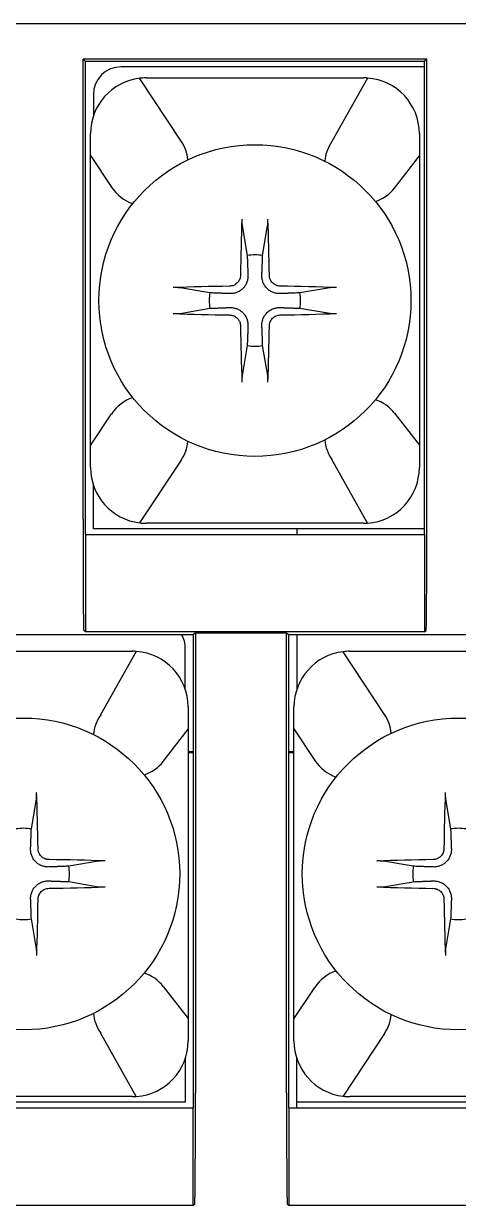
# Model space of a CAD drawing. Header units: millimetres. Extents: x 1618 to 2314, y 422 to 652.
# Drawn here: x 2048.88 to 2056.68, y 549.38 to 570.61 of the extents above; entities that cross this region are included whole.
import ezdxf

# ---------------------------------------------------------------- set-up
doc = ezdxf.new("R2010")
doc.units = ezdxf.units.MM

msp = doc.modelspace()

# ---------------------------------------------------------------- linework, layer by layer
for p, q in [((2013.652, 570.611), (2088.252, 570.611)), ((2056.111, 569.97), (2049.942, 569.97)), ((2049.942, 569.97), (2049.981, 569.936)), ((2049.942, 561.709), (2049.942, 569.97)), ((2049.981, 569.936), (2056.072, 569.936)), ((2049.981, 569.936), (2049.981, 561.436)), ((2056.072, 569.836), (2050.627, 569.836)), ((2056.111, 569.97), (2056.072, 569.936)), ((2056.072, 561.436), (2056.072, 569.936)), ((2056.111, 561.709), (2056.111, 569.97)), ((2051.703, 568.5), (2050.958, 569.629)), ((2051.077, 569.636), (2054.977, 569.636)), ((2055.047, 569.634), (2054.408, 568.492)), ((2050.127, 569.336), (2050.127, 568.948)), ((2050.077, 568.242), (2050.077, 568.636)), ((2055.977, 568.636), (2055.977, 568.234)), ((2050.077, 563.031), (2050.077, 568.242)), ((2050.077, 568.242), (2050.452, 567.673)), ((2055.532, 567.658), (2055.977, 568.234)), ((2055.977, 568.234), (2055.977, 563.038)), ((2052.797, 566.979), (2052.888, 566.444)), ((2053.165, 566.444), (2053.255, 566.979)), ((2052.218, 565.774), (2051.684, 565.865)), ((2054.369, 565.866), (2053.835, 565.775)), ((2051.684, 565.406), (2052.218, 565.497)), ((2053.835, 565.498), (2054.369, 565.407)), ((2052.888, 564.828), (2052.798, 564.293)), ((2053.256, 564.293), (2053.165, 564.828)), ((2055.532, 563.614), (2055.977, 563.038)), ((2050.077, 563.031), (2050.452, 563.599)), ((2050.077, 562.636), (2050.077, 563.031)), ((2055.977, 563.038), (2055.977, 562.636)), ((2051.703, 562.772), (2050.958, 561.643)), ((2055.047, 561.638), (2054.408, 562.78)), ((2050.127, 561.536), (2050.127, 562.324)), ((2056.072, 561.536), (2050.127, 561.536)), ((2054.977, 561.636), (2051.077, 561.636)), ((2053.777, 561.536), (2053.777, 561.433)), ((2049.984, 561.433), (2049.981, 561.436)), ((2049.984, 561.433), (2056.069, 561.433)), ((2049.984, 561.433), (2049.984, 559.683)), ((2056.069, 561.433), (2056.072, 561.436)), ((2056.069, 561.433), (2056.069, 559.683)), ((2045.831, 559.636), (2051.922, 559.636)), ((2049.984, 559.683), (2049.954, 559.709)), ((2056.069, 559.683), (2049.984, 559.683)), ((2051.959, 559.668), (2051.922, 559.636)), ((2051.922, 551.136), (2051.922, 559.636)), ((2051.959, 559.668), (2051.959, 551.407)), ((2051.959, 559.668), (2053.594, 559.668)), ((2053.594, 551.407), (2053.594, 559.668)), ((2053.594, 559.668), (2053.631, 559.636)), ((2053.631, 559.636), (2053.631, 551.136)), ((2053.631, 559.636), (2059.722, 559.636)), ((2053.777, 559.636), (2053.777, 558.648)), ((2056.069, 559.683), (2056.099, 559.709)), ((2051.777, 558.648), (2051.777, 559.386)), ((2046.927, 559.336), (2050.827, 559.336)), ((2050.897, 559.334), (2050.258, 558.192)), ((2055.353, 558.2), (2054.608, 559.329)), ((2054.727, 559.336), (2058.627, 559.336)), ((2051.827, 558.336), (2051.827, 557.934)), ((2053.727, 557.942), (2053.727, 558.336)), ((2051.382, 557.358), (2051.827, 557.934)), ((2051.827, 557.934), (2051.827, 552.738)), ((2053.727, 557.942), (2054.102, 557.373)), ((2053.727, 552.731), (2053.727, 557.942)), ((2051.921, 557.513), (2051.826, 557.513)), ((2051.827, 557.536), (2051.922, 557.536)), ((2053.631, 557.536), (2053.727, 557.536)), ((2053.726, 557.513), (2053.631, 557.513)), ((2049.015, 556.144), (2049.105, 556.679)), ((2056.447, 556.679), (2056.538, 556.144)), ((2050.219, 555.566), (2049.685, 555.475)), ((2055.868, 555.474), (2055.334, 555.565)), ((2049.685, 555.198), (2050.219, 555.107)), ((2055.334, 555.106), (2055.868, 555.197)), ((2049.106, 553.993), (2049.015, 554.528)), ((2056.538, 554.528), (2056.448, 553.993)), ((2051.382, 553.314), (2051.827, 552.738)), ((2053.727, 552.731), (2054.102, 553.299)), ((2051.827, 552.738), (2051.827, 552.336)), ((2053.727, 552.336), (2053.727, 552.731)), ((2050.897, 551.338), (2050.258, 552.48)), ((2055.353, 552.472), (2054.608, 551.343)), ((2051.777, 552.024), (2051.777, 551.236)), ((2053.777, 551.236), (2053.777, 552.024)), ((2050.827, 551.336), (2046.927, 551.336)), ((2058.627, 551.336), (2054.727, 551.336)), ((2051.777, 551.236), (2045.831, 551.236)), ((2045.834, 551.133), (2051.919, 551.133)), ((2051.922, 551.136), (2051.919, 551.133)), ((2051.919, 549.383), (2051.919, 551.133)), ((2053.634, 551.133), (2053.631, 551.136)), ((2053.634, 551.133), (2059.719, 551.133)), ((2053.634, 551.133), (2053.634, 549.383)), ((2053.777, 551.133), (2053.777, 551.236)), ((2059.722, 551.236), (2053.777, 551.236)), ((2051.947, 549.407), (2051.919, 549.383)), ((2053.634, 549.383), (2053.606, 549.407)), ((2051.919, 549.383), (2045.834, 549.383)), ((2059.719, 549.383), (2053.634, 549.383))]:
    msp.add_line(p, q)
for centre in [(2053.027, 565.636), (2048.877, 555.336), (2056.677, 555.336)]:
    msp.add_circle(centre, 2.8)
for centre, radius, start, end in [((2050.627, 569.336), 0.5, 90, 180), ((2051.077, 568.636), 1, 96.8173, 180), ((2051.077, 568.636), 1, 90, 96.8173), ((2054.977, 568.636), 1, 85.9679, 90), ((2054.977, 568.636), 1, 0, 85.9679), ((2051.078, 568.087), 0.75, 5.9361, 33.4424), ((2054.978, 568.085), 0.7, 144.4374, 175.5132), ((2051.078, 568.087), 0.75, 213.4424, 251.0511), ((2054.978, 568.085), 0.7, 287.409, 322.3631), ((2053.027, 565.636), 0.82, 80.3013, 99.7447), ((2053.027, 565.636), 0.82, 170.3013, 189.7447), ((2053.027, 565.636), 0.82, 350.3013, 9.7447), ((2053.027, 565.636), 0.82, 260.3013, 279.7447), ((2051.078, 563.185), 0.75, 108.9489, 146.5576), ((2054.978, 563.187), 0.7, 37.6369, 72.591), ((2051.078, 563.185), 0.75, 326.5576, 354.0639), ((2054.978, 563.187), 0.7, 184.4868, 215.5626), ((2051.077, 562.636), 1, 180, 263.1827), ((2054.977, 562.636), 1, 274.0321, 0), ((2051.077, 562.636), 1, 263.1827, 270), ((2054.977, 562.636), 1, 270, 274.0321), ((2051.277, 559.386), 0.5, 0, 30.001), ((2050.827, 558.336), 1, 85.9679, 90), ((2050.827, 558.336), 1, 0, 85.9679), ((2054.727, 558.336), 1, 96.8173, 180), ((2054.727, 558.336), 1, 90, 96.8173), ((2050.828, 557.785), 0.7, 144.4374, 175.5132), ((2054.728, 557.787), 0.75, 5.9361, 33.4424), ((2050.828, 557.785), 0.7, 287.409, 322.3631), ((2054.728, 557.787), 0.75, 213.4424, 251.0511), ((2048.877, 555.336), 0.82, 80.3013, 99.7447), ((2056.677, 555.336), 0.82, 80.3013, 99.7447), ((2048.877, 555.336), 0.82, 350.3013, 9.7447), ((2056.677, 555.336), 0.82, 170.3013, 189.7447), ((2048.877, 555.336), 0.82, 260.3013, 279.7447), ((2056.677, 555.336), 0.82, 260.3013, 279.7447), ((2050.828, 552.887), 0.7, 37.6369, 72.591), ((2054.728, 552.885), 0.75, 108.9489, 146.5576), ((2050.828, 552.887), 0.7, 184.4868, 215.5626), ((2054.728, 552.885), 0.75, 326.5576, 354.0639), ((2050.827, 552.336), 1, 274.0321, 0), ((2054.727, 552.336), 1, 180, 263.1827), ((2050.827, 552.336), 1, 270, 274.0321), ((2054.727, 552.336), 1, 263.1827, 270)]:
    msp.add_arc(centre, radius, start, end)
for centre, major_axis, ratio, start_param, end_param in [((2053.198, 565.635), (0.037, 4.997), 0.087156, 1.273815, 1.479878), ((2052.855, 565.635), (0.041, -4.997), 0.087156, 1.661715, 1.867777), ((2053.028, 565.464), (4.997, 0.041), 0.087156, 1.661715, 1.867777), ((2053.025, 565.464), (4.997, -0.037), 0.087156, 1.273815, 1.479878), ((2053.028, 565.808), (-4.997, 0.037), 0.087156, 1.273815, 1.479878), ((2053.025, 565.808), (-4.997, -0.041), 0.087156, 1.661715, 1.867777), ((2053.198, 565.637), (-0.041, 4.997), 0.087156, 1.661715, 1.867777), ((2052.855, 565.637), (-0.037, -4.997), 0.087156, 1.273815, 1.479878), ((2049.954, 561.709), (0, 2), 0.006109, 1.570796, 3.136358), ((2056.099, 561.709), (0, 2), 0.006109, 3.146827, 4.712389), ((2048.705, 555.335), (0.041, -4.997), 0.087156, 1.661715, 1.867777), ((2056.848, 555.335), (0.037, 4.997), 0.087156, 1.273815, 1.479878), ((2048.875, 555.164), (4.997, -0.037), 0.087156, 1.273815, 1.479878), ((2056.678, 555.164), (4.997, 0.041), 0.087156, 1.661715, 1.867777), ((2048.875, 555.508), (-4.997, -0.041), 0.087156, 1.661715, 1.867777), ((2056.678, 555.508), (-4.997, 0.037), 0.087156, 1.273815, 1.479878), ((2048.705, 555.337), (-0.037, -4.997), 0.087156, 1.273815, 1.479878), ((2056.848, 555.337), (-0.041, 4.997), 0.087156, 1.661715, 1.867777), ((2051.947, 551.407), (0, 2), 0.006109, 3.146827, 4.712389), ((2053.606, 551.407), (0, 2), 0.006109, 1.570796, 3.136358)]:
    msp.add_ellipse(centre, major_axis=major_axis, ratio=ratio, start_param=start_param, end_param=end_param)
for points, knots in [([(2052.793, 567.1), (2052.793, 567.089), (2052.792, 567.077), (2052.792, 567.059), (2052.792, 567.053), (2052.792, 567.041), (2052.793, 567.035), (2052.793, 567.024), (2052.793, 567.019), (2052.794, 567.009), (2052.794, 567.004), (2052.795, 566.996), (2052.795, 566.992), (2052.796, 566.985), (2052.796, 566.981), (2052.797, 566.979)], [0, 0, 0, 0, 0.25, 0.25, 0.375, 0.375, 0.5, 0.5, 0.625, 0.625, 0.75, 0.75, 0.875, 0.875, 1, 1, 1, 1]), ([(2053.255, 566.979), (2053.256, 566.982), (2053.256, 566.985), (2053.257, 566.992), (2053.257, 566.996), (2053.258, 567.004), (2053.258, 567.009), (2053.259, 567.019), (2053.259, 567.025), (2053.259, 567.036), (2053.259, 567.041), (2053.26, 567.053), (2053.26, 567.059), (2053.26, 567.071), (2053.259, 567.077), (2053.259, 567.089), (2053.259, 567.095), (2053.259, 567.1)], [0, 0, 0, 0, 0.125, 0.125, 0.25, 0.25, 0.375, 0.375, 0.5, 0.5, 0.625, 0.625, 0.75, 0.75, 0.875, 0.875, 1, 1, 1, 1]), ([(2052.768, 566.092), (2052.768, 566.079), (2052.767, 566.066), (2052.763, 566.047), (2052.761, 566.041), (2052.757, 566.029), (2052.755, 566.023), (2052.747, 566.005), (2052.741, 565.993), (2052.727, 565.972), (2052.719, 565.962), (2052.7, 565.944), (2052.691, 565.936), (2052.674, 565.925), (2052.669, 565.921), (2052.658, 565.915), (2052.652, 565.912), (2052.634, 565.905), (2052.622, 565.901), (2052.596, 565.896), (2052.584, 565.894), (2052.571, 565.894)], [0, 0, 0, 0, 0.125, 0.125, 0.1875, 0.1875, 0.25, 0.25, 0.375, 0.375, 0.5, 0.5, 0.625, 0.625, 0.6875, 0.6875, 0.75, 0.75, 0.875, 0.875, 1, 1, 1, 1]), ([(2052.901, 566.091), (2052.902, 566.07), (2052.901, 566.049), (2052.896, 566.018), (2052.894, 566.008), (2052.889, 565.987), (2052.886, 565.977), (2052.874, 565.946), (2052.865, 565.926), (2052.847, 565.897), (2052.84, 565.888), (2052.826, 565.87), (2052.818, 565.861), (2052.806, 565.849), (2052.801, 565.845), (2052.793, 565.837), (2052.779, 565.826), (2052.765, 565.816), (2052.746, 565.804), (2052.736, 565.798), (2052.716, 565.789), (2052.696, 565.78), (2052.676, 565.774), (2052.655, 565.768), (2052.644, 565.766), (2052.613, 565.761), (2052.593, 565.76), (2052.572, 565.761)], [0, 0, 0, 0, 0.125, 0.125, 0.1875, 0.1875, 0.25, 0.25, 0.375, 0.375, 0.4375, 0.4375, 0.5, 0.5, 0.53125, 0.53125, 0.5625, 0.625, 0.625, 0.6875, 0.6875, 0.75, 0.8125, 0.8125, 0.875, 0.875, 1, 1, 1, 1]), ([(2053.481, 565.761), (2053.46, 565.76), (2053.44, 565.762), (2053.409, 565.766), (2053.399, 565.768), (2053.378, 565.774), (2053.368, 565.777), (2053.337, 565.788), (2053.317, 565.798), (2053.288, 565.816), (2053.279, 565.823), (2053.26, 565.837), (2053.252, 565.845), (2053.239, 565.857), (2053.235, 565.861), (2053.228, 565.87), (2053.216, 565.883), (2053.206, 565.897), (2053.194, 565.916), (2053.189, 565.926), (2053.179, 565.946), (2053.17, 565.966), (2053.164, 565.987), (2053.159, 566.008), (2053.157, 566.018), (2053.152, 566.049), (2053.151, 566.07), (2053.151, 566.091)], [0, 0, 0, 0, 0.125, 0.125, 0.1875, 0.1875, 0.25, 0.25, 0.375, 0.375, 0.4375, 0.4375, 0.5, 0.5, 0.53125, 0.53125, 0.5625, 0.625, 0.625, 0.6875, 0.6875, 0.75, 0.8125, 0.8125, 0.875, 0.875, 1, 1, 1, 1]), ([(2053.482, 565.894), (2053.469, 565.895), (2053.456, 565.896), (2053.438, 565.9), (2053.431, 565.902), (2053.419, 565.905), (2053.413, 565.908), (2053.395, 565.915), (2053.384, 565.921), (2053.363, 565.936), (2053.352, 565.944), (2053.334, 565.962), (2053.326, 565.972), (2053.315, 565.988), (2053.312, 565.994), (2053.306, 566.005), (2053.303, 566.011), (2053.295, 566.028), (2053.292, 566.041), (2053.286, 566.066), (2053.285, 566.079), (2053.285, 566.092)], [0, 0, 0, 0, 0.125, 0.125, 0.1875, 0.1875, 0.25, 0.25, 0.375, 0.375, 0.5, 0.5, 0.625, 0.625, 0.6875, 0.6875, 0.75, 0.75, 0.875, 0.875, 1, 1, 1, 1]), ([(2051.684, 565.865), (2051.681, 565.865), (2051.678, 565.866), (2051.671, 565.867), (2051.667, 565.867), (2051.658, 565.868), (2051.653, 565.868), (2051.643, 565.868), (2051.638, 565.868), (2051.627, 565.869), (2051.621, 565.869), (2051.61, 565.869), (2051.604, 565.869), (2051.592, 565.869), (2051.586, 565.869), (2051.574, 565.869), (2051.568, 565.869), (2051.562, 565.868)], [0, 0, 0, 0, 0.125, 0.125, 0.25, 0.25, 0.375, 0.375, 0.5, 0.5, 0.625, 0.625, 0.75, 0.75, 0.875, 0.875, 1, 1, 1, 1]), ([(2054.491, 565.87), (2054.479, 565.87), (2054.467, 565.87), (2054.449, 565.87), (2054.443, 565.87), (2054.432, 565.87), (2054.426, 565.87), (2054.415, 565.87), (2054.41, 565.869), (2054.4, 565.869), (2054.395, 565.869), (2054.386, 565.868), (2054.382, 565.868), (2054.375, 565.867), (2054.372, 565.866), (2054.369, 565.866)], [0, 0, 0, 0, 0.25, 0.25, 0.375, 0.375, 0.5, 0.5, 0.625, 0.625, 0.75, 0.75, 0.875, 0.875, 1, 1, 1, 1]), ([(2051.562, 565.402), (2051.574, 565.402), (2051.586, 565.402), (2051.604, 565.402), (2051.61, 565.402), (2051.621, 565.402), (2051.627, 565.402), (2051.638, 565.402), (2051.643, 565.403), (2051.653, 565.403), (2051.658, 565.403), (2051.667, 565.404), (2051.671, 565.404), (2051.678, 565.405), (2051.681, 565.406), (2051.684, 565.406)], [0, 0, 0, 0, 0.25, 0.25, 0.375, 0.375, 0.5, 0.5, 0.625, 0.625, 0.75, 0.75, 0.875, 0.875, 1, 1, 1, 1]), ([(2052.571, 565.378), (2052.584, 565.377), (2052.597, 565.376), (2052.615, 565.372), (2052.622, 565.37), (2052.634, 565.367), (2052.64, 565.364), (2052.658, 565.357), (2052.669, 565.351), (2052.69, 565.336), (2052.701, 565.328), (2052.719, 565.31), (2052.727, 565.3), (2052.738, 565.284), (2052.741, 565.278), (2052.747, 565.267), (2052.75, 565.261), (2052.758, 565.244), (2052.761, 565.231), (2052.767, 565.206), (2052.768, 565.193), (2052.769, 565.18)], [0, 0, 0, 0, 0.125, 0.125, 0.1875, 0.1875, 0.25, 0.25, 0.375, 0.375, 0.5, 0.5, 0.625, 0.625, 0.6875, 0.6875, 0.75, 0.75, 0.875, 0.875, 1, 1, 1, 1]), ([(2052.572, 565.511), (2052.593, 565.512), (2052.613, 565.51), (2052.644, 565.506), (2052.655, 565.504), (2052.675, 565.498), (2052.686, 565.495), (2052.716, 565.484), (2052.736, 565.474), (2052.765, 565.456), (2052.775, 565.449), (2052.793, 565.435), (2052.801, 565.427), (2052.814, 565.415), (2052.818, 565.411), (2052.825, 565.402), (2052.837, 565.389), (2052.847, 565.375), (2052.859, 565.356), (2052.864, 565.346), (2052.874, 565.326), (2052.883, 565.306), (2052.889, 565.285), (2052.894, 565.264), (2052.896, 565.254), (2052.901, 565.223), (2052.902, 565.202), (2052.902, 565.181)], [0, 0, 0, 0, 0.125, 0.125, 0.1875, 0.1875, 0.25, 0.25, 0.375, 0.375, 0.4375, 0.4375, 0.5, 0.5, 0.53125, 0.53125, 0.5625, 0.625, 0.625, 0.6875, 0.6875, 0.75, 0.8125, 0.8125, 0.875, 0.875, 1, 1, 1, 1]), ([(2053.152, 565.181), (2053.151, 565.202), (2053.152, 565.223), (2053.157, 565.254), (2053.159, 565.264), (2053.164, 565.285), (2053.167, 565.295), (2053.179, 565.326), (2053.188, 565.346), (2053.206, 565.375), (2053.213, 565.384), (2053.227, 565.402), (2053.235, 565.411), (2053.247, 565.423), (2053.252, 565.427), (2053.26, 565.435), (2053.274, 565.446), (2053.288, 565.456), (2053.307, 565.468), (2053.317, 565.474), (2053.337, 565.484), (2053.357, 565.492), (2053.377, 565.498), (2053.398, 565.504), (2053.409, 565.506), (2053.44, 565.511), (2053.46, 565.512), (2053.481, 565.511)], [0, 0, 0, 0, 0.125, 0.125, 0.1875, 0.1875, 0.25, 0.25, 0.375, 0.375, 0.4375, 0.4375, 0.5, 0.5, 0.53125, 0.53125, 0.5625, 0.625, 0.625, 0.6875, 0.6875, 0.75, 0.8125, 0.8125, 0.875, 0.875, 1, 1, 1, 1]), ([(2053.285, 565.18), (2053.285, 565.193), (2053.287, 565.206), (2053.29, 565.225), (2053.292, 565.231), (2053.296, 565.243), (2053.298, 565.249), (2053.306, 565.267), (2053.312, 565.279), (2053.326, 565.3), (2053.334, 565.31), (2053.353, 565.328), (2053.363, 565.336), (2053.379, 565.347), (2053.384, 565.351), (2053.395, 565.357), (2053.401, 565.36), (2053.419, 565.367), (2053.431, 565.371), (2053.457, 565.376), (2053.469, 565.378), (2053.482, 565.378)], [0, 0, 0, 0, 0.125, 0.125, 0.1875, 0.1875, 0.25, 0.25, 0.375, 0.375, 0.5, 0.5, 0.625, 0.625, 0.6875, 0.6875, 0.75, 0.75, 0.875, 0.875, 1, 1, 1, 1]), ([(2054.369, 565.407), (2054.372, 565.407), (2054.375, 565.406), (2054.382, 565.406), (2054.386, 565.405), (2054.395, 565.404), (2054.4, 565.404), (2054.41, 565.404), (2054.415, 565.404), (2054.426, 565.403), (2054.432, 565.403), (2054.443, 565.403), (2054.449, 565.403), (2054.461, 565.403), (2054.467, 565.403), (2054.479, 565.403), (2054.485, 565.403), (2054.491, 565.404)], [0, 0, 0, 0, 0.125, 0.125, 0.25, 0.25, 0.375, 0.375, 0.5, 0.5, 0.625, 0.625, 0.75, 0.75, 0.875, 0.875, 1, 1, 1, 1]), ([(2052.798, 564.293), (2052.797, 564.29), (2052.797, 564.287), (2052.796, 564.28), (2052.796, 564.276), (2052.795, 564.268), (2052.795, 564.263), (2052.794, 564.253), (2052.794, 564.247), (2052.794, 564.236), (2052.794, 564.231), (2052.793, 564.219), (2052.793, 564.213), (2052.794, 564.201), (2052.794, 564.195), (2052.794, 564.183), (2052.794, 564.177), (2052.794, 564.172)], [0, 0, 0, 0, 0.125, 0.125, 0.25, 0.25, 0.375, 0.375, 0.5, 0.5, 0.625, 0.625, 0.75, 0.75, 0.875, 0.875, 1, 1, 1, 1]), ([(2053.26, 564.172), (2053.26, 564.183), (2053.261, 564.195), (2053.261, 564.213), (2053.261, 564.219), (2053.261, 564.231), (2053.26, 564.237), (2053.26, 564.248), (2053.26, 564.253), (2053.259, 564.263), (2053.259, 564.268), (2053.258, 564.276), (2053.258, 564.28), (2053.257, 564.287), (2053.257, 564.291), (2053.256, 564.293)], [0, 0, 0, 0, 0.25, 0.25, 0.375, 0.375, 0.5, 0.5, 0.625, 0.625, 0.75, 0.75, 0.875, 0.875, 1, 1, 1, 1]), ([(2049.105, 556.679), (2049.106, 556.682), (2049.106, 556.685), (2049.107, 556.692), (2049.107, 556.696), (2049.108, 556.704), (2049.108, 556.709), (2049.109, 556.719), (2049.109, 556.725), (2049.109, 556.736), (2049.109, 556.741), (2049.11, 556.753), (2049.11, 556.759), (2049.11, 556.771), (2049.109, 556.777), (2049.109, 556.789), (2049.109, 556.795), (2049.109, 556.8)], [0, 0, 0, 0, 0.125, 0.125, 0.25, 0.25, 0.375, 0.375, 0.5, 0.5, 0.625, 0.625, 0.75, 0.75, 0.875, 0.875, 1, 1, 1, 1]), ([(2056.443, 556.8), (2056.443, 556.789), (2056.442, 556.777), (2056.442, 556.759), (2056.442, 556.753), (2056.442, 556.741), (2056.443, 556.735), (2056.443, 556.724), (2056.443, 556.719), (2056.444, 556.709), (2056.444, 556.704), (2056.445, 556.696), (2056.445, 556.692), (2056.446, 556.685), (2056.446, 556.681), (2056.447, 556.679)], [0, 0, 0, 0, 0.25, 0.25, 0.375, 0.375, 0.5, 0.5, 0.625, 0.625, 0.75, 0.75, 0.875, 0.875, 1, 1, 1, 1]), ([(2049.331, 555.461), (2049.31, 555.46), (2049.29, 555.462), (2049.259, 555.466), (2049.249, 555.468), (2049.228, 555.474), (2049.218, 555.477), (2049.187, 555.488), (2049.167, 555.498), (2049.138, 555.516), (2049.129, 555.523), (2049.11, 555.537), (2049.102, 555.545), (2049.089, 555.557), (2049.085, 555.561), (2049.078, 555.57), (2049.066, 555.583), (2049.056, 555.597), (2049.044, 555.616), (2049.039, 555.626), (2049.029, 555.646), (2049.02, 555.666), (2049.014, 555.687), (2049.009, 555.708), (2049.007, 555.718), (2049.002, 555.749), (2049.001, 555.77), (2049.001, 555.791)], [0, 0, 0, 0, 0.125, 0.125, 0.1875, 0.1875, 0.25, 0.25, 0.375, 0.375, 0.4375, 0.4375, 0.5, 0.5, 0.53125, 0.53125, 0.5625, 0.625, 0.625, 0.6875, 0.6875, 0.75, 0.8125, 0.8125, 0.875, 0.875, 1, 1, 1, 1]), ([(2049.332, 555.594), (2049.319, 555.595), (2049.306, 555.596), (2049.288, 555.6), (2049.281, 555.602), (2049.269, 555.605), (2049.263, 555.608), (2049.245, 555.615), (2049.234, 555.621), (2049.213, 555.636), (2049.202, 555.644), (2049.184, 555.662), (2049.176, 555.672), (2049.165, 555.688), (2049.162, 555.694), (2049.156, 555.705), (2049.153, 555.711), (2049.145, 555.728), (2049.142, 555.741), (2049.136, 555.766), (2049.135, 555.779), (2049.135, 555.792)], [0, 0, 0, 0, 0.125, 0.125, 0.1875, 0.1875, 0.25, 0.25, 0.375, 0.375, 0.5, 0.5, 0.625, 0.625, 0.6875, 0.6875, 0.75, 0.75, 0.875, 0.875, 1, 1, 1, 1]), ([(2056.418, 555.792), (2056.418, 555.779), (2056.417, 555.766), (2056.413, 555.747), (2056.411, 555.741), (2056.407, 555.729), (2056.405, 555.723), (2056.397, 555.705), (2056.391, 555.693), (2056.377, 555.672), (2056.369, 555.662), (2056.35, 555.644), (2056.341, 555.636), (2056.324, 555.625), (2056.319, 555.621), (2056.308, 555.615), (2056.302, 555.612), (2056.284, 555.605), (2056.272, 555.601), (2056.246, 555.596), (2056.234, 555.594), (2056.221, 555.594)], [0, 0, 0, 0, 0.125, 0.125, 0.1875, 0.1875, 0.25, 0.25, 0.375, 0.375, 0.5, 0.5, 0.625, 0.625, 0.6875, 0.6875, 0.75, 0.75, 0.875, 0.875, 1, 1, 1, 1]), ([(2056.551, 555.791), (2056.552, 555.77), (2056.551, 555.749), (2056.546, 555.718), (2056.544, 555.708), (2056.539, 555.687), (2056.536, 555.677), (2056.524, 555.646), (2056.515, 555.626), (2056.497, 555.597), (2056.49, 555.588), (2056.476, 555.57), (2056.468, 555.561), (2056.456, 555.549), (2056.451, 555.545), (2056.443, 555.537), (2056.429, 555.526), (2056.415, 555.516), (2056.396, 555.504), (2056.386, 555.498), (2056.366, 555.489), (2056.346, 555.48), (2056.326, 555.474), (2056.305, 555.468), (2056.294, 555.466), (2056.263, 555.461), (2056.243, 555.46), (2056.222, 555.461)], [0, 0, 0, 0, 0.125, 0.125, 0.1875, 0.1875, 0.25, 0.25, 0.375, 0.375, 0.4375, 0.4375, 0.5, 0.5, 0.53125, 0.53125, 0.5625, 0.625, 0.625, 0.6875, 0.6875, 0.75, 0.8125, 0.8125, 0.875, 0.875, 1, 1, 1, 1]), ([(2050.341, 555.57), (2050.329, 555.57), (2050.317, 555.57), (2050.299, 555.57), (2050.293, 555.57), (2050.282, 555.57), (2050.276, 555.57), (2050.265, 555.57), (2050.26, 555.569), (2050.25, 555.569), (2050.245, 555.569), (2050.236, 555.568), (2050.232, 555.568), (2050.225, 555.567), (2050.222, 555.566), (2050.219, 555.566)], [0, 0, 0, 0, 0.25, 0.25, 0.375, 0.375, 0.5, 0.5, 0.625, 0.625, 0.75, 0.75, 0.875, 0.875, 1, 1, 1, 1]), ([(2055.334, 555.565), (2055.331, 555.565), (2055.328, 555.566), (2055.321, 555.567), (2055.317, 555.567), (2055.308, 555.568), (2055.303, 555.568), (2055.293, 555.568), (2055.288, 555.568), (2055.277, 555.569), (2055.271, 555.569), (2055.26, 555.569), (2055.254, 555.569), (2055.242, 555.569), (2055.236, 555.569), (2055.224, 555.569), (2055.218, 555.569), (2055.212, 555.568)], [0, 0, 0, 0, 0.125, 0.125, 0.25, 0.25, 0.375, 0.375, 0.5, 0.5, 0.625, 0.625, 0.75, 0.75, 0.875, 0.875, 1, 1, 1, 1]), ([(2049.002, 554.881), (2049.001, 554.902), (2049.002, 554.923), (2049.007, 554.954), (2049.009, 554.964), (2049.014, 554.985), (2049.017, 554.995), (2049.029, 555.026), (2049.038, 555.046), (2049.056, 555.075), (2049.063, 555.084), (2049.077, 555.102), (2049.085, 555.111), (2049.097, 555.123), (2049.102, 555.127), (2049.11, 555.135), (2049.124, 555.146), (2049.138, 555.156), (2049.157, 555.168), (2049.167, 555.174), (2049.187, 555.184), (2049.207, 555.192), (2049.227, 555.198), (2049.248, 555.204), (2049.259, 555.206), (2049.29, 555.211), (2049.31, 555.212), (2049.331, 555.211)], [0, 0, 0, 0, 0.125, 0.125, 0.1875, 0.1875, 0.25, 0.25, 0.375, 0.375, 0.4375, 0.4375, 0.5, 0.5, 0.53125, 0.53125, 0.5625, 0.625, 0.625, 0.6875, 0.6875, 0.75, 0.8125, 0.8125, 0.875, 0.875, 1, 1, 1, 1]), ([(2056.222, 555.211), (2056.243, 555.212), (2056.263, 555.21), (2056.294, 555.206), (2056.305, 555.204), (2056.325, 555.198), (2056.336, 555.195), (2056.366, 555.184), (2056.386, 555.174), (2056.415, 555.156), (2056.425, 555.149), (2056.443, 555.135), (2056.451, 555.127), (2056.464, 555.115), (2056.468, 555.111), (2056.475, 555.102), (2056.487, 555.089), (2056.497, 555.075), (2056.509, 555.056), (2056.514, 555.046), (2056.524, 555.026), (2056.533, 555.006), (2056.539, 554.985), (2056.544, 554.964), (2056.546, 554.954), (2056.551, 554.923), (2056.552, 554.902), (2056.552, 554.881)], [0, 0, 0, 0, 0.125, 0.125, 0.1875, 0.1875, 0.25, 0.25, 0.375, 0.375, 0.4375, 0.4375, 0.5, 0.5, 0.53125, 0.53125, 0.5625, 0.625, 0.625, 0.6875, 0.6875, 0.75, 0.8125, 0.8125, 0.875, 0.875, 1, 1, 1, 1]), ([(2049.135, 554.88), (2049.135, 554.893), (2049.137, 554.906), (2049.14, 554.925), (2049.142, 554.931), (2049.146, 554.943), (2049.148, 554.949), (2049.156, 554.967), (2049.162, 554.979), (2049.176, 555), (2049.184, 555.01), (2049.203, 555.028), (2049.213, 555.036), (2049.229, 555.047), (2049.234, 555.051), (2049.245, 555.057), (2049.251, 555.06), (2049.269, 555.067), (2049.281, 555.071), (2049.307, 555.076), (2049.319, 555.078), (2049.332, 555.078)], [0, 0, 0, 0, 0.125, 0.125, 0.1875, 0.1875, 0.25, 0.25, 0.375, 0.375, 0.5, 0.5, 0.625, 0.625, 0.6875, 0.6875, 0.75, 0.75, 0.875, 0.875, 1, 1, 1, 1]), ([(2050.219, 555.107), (2050.222, 555.107), (2050.225, 555.106), (2050.232, 555.106), (2050.236, 555.105), (2050.245, 555.104), (2050.25, 555.104), (2050.26, 555.104), (2050.265, 555.104), (2050.276, 555.103), (2050.282, 555.103), (2050.293, 555.103), (2050.299, 555.103), (2050.311, 555.103), (2050.317, 555.103), (2050.329, 555.103), (2050.335, 555.103), (2050.341, 555.104)], [0, 0, 0, 0, 0.125, 0.125, 0.25, 0.25, 0.375, 0.375, 0.5, 0.5, 0.625, 0.625, 0.75, 0.75, 0.875, 0.875, 1, 1, 1, 1]), ([(2055.212, 555.102), (2055.224, 555.102), (2055.236, 555.102), (2055.254, 555.102), (2055.26, 555.102), (2055.271, 555.102), (2055.277, 555.102), (2055.288, 555.102), (2055.293, 555.103), (2055.303, 555.103), (2055.308, 555.103), (2055.317, 555.104), (2055.321, 555.104), (2055.328, 555.105), (2055.331, 555.106), (2055.334, 555.106)], [0, 0, 0, 0, 0.25, 0.25, 0.375, 0.375, 0.5, 0.5, 0.625, 0.625, 0.75, 0.75, 0.875, 0.875, 1, 1, 1, 1]), ([(2056.221, 555.078), (2056.234, 555.077), (2056.247, 555.076), (2056.265, 555.072), (2056.272, 555.07), (2056.284, 555.067), (2056.29, 555.064), (2056.308, 555.057), (2056.319, 555.051), (2056.34, 555.036), (2056.351, 555.028), (2056.369, 555.01), (2056.377, 555), (2056.388, 554.984), (2056.391, 554.978), (2056.397, 554.967), (2056.4, 554.961), (2056.408, 554.944), (2056.411, 554.931), (2056.417, 554.906), (2056.418, 554.893), (2056.419, 554.88)], [0, 0, 0, 0, 0.125, 0.125, 0.1875, 0.1875, 0.25, 0.25, 0.375, 0.375, 0.5, 0.5, 0.625, 0.625, 0.6875, 0.6875, 0.75, 0.75, 0.875, 0.875, 1, 1, 1, 1]), ([(2049.11, 553.872), (2049.11, 553.883), (2049.111, 553.895), (2049.111, 553.913), (2049.111, 553.919), (2049.111, 553.931), (2049.11, 553.937), (2049.11, 553.948), (2049.11, 553.953), (2049.109, 553.963), (2049.109, 553.968), (2049.108, 553.976), (2049.108, 553.98), (2049.107, 553.987), (2049.107, 553.991), (2049.106, 553.993)], [0, 0, 0, 0, 0.25, 0.25, 0.375, 0.375, 0.5, 0.5, 0.625, 0.625, 0.75, 0.75, 0.875, 0.875, 1, 1, 1, 1]), ([(2056.448, 553.993), (2056.447, 553.99), (2056.447, 553.987), (2056.446, 553.98), (2056.446, 553.976), (2056.445, 553.968), (2056.445, 553.963), (2056.444, 553.953), (2056.444, 553.947), (2056.444, 553.936), (2056.444, 553.931), (2056.443, 553.919), (2056.443, 553.913), (2056.444, 553.901), (2056.444, 553.895), (2056.444, 553.883), (2056.444, 553.877), (2056.444, 553.872)], [0, 0, 0, 0, 0.125, 0.125, 0.25, 0.25, 0.375, 0.375, 0.5, 0.5, 0.625, 0.625, 0.75, 0.75, 0.875, 0.875, 1, 1, 1, 1])]:
    msp.add_open_spline(points, degree=3, knots=knots)
for points, weights in [([(2052.888, 566.444), (2052.896, 566.219), (2052.901, 566.091)], [1, 1.31905273402, 1.607360829]), ([(2053.151, 566.091), (2053.156, 566.219), (2053.165, 566.444)], [1.607360829, 1.31905273402, 1]), ([(2052.572, 565.761), (2052.443, 565.766), (2052.218, 565.774)], [1.607360829, 1.31905273402, 1]), ([(2053.835, 565.775), (2053.61, 565.766), (2053.481, 565.761)], [1, 1.31905273402, 1.607360829]), ([(2052.218, 565.497), (2052.443, 565.506), (2052.572, 565.511)], [1, 1.31905273402, 1.607360829]), ([(2053.481, 565.511), (2053.61, 565.506), (2053.835, 565.498)], [1.607360829, 1.31905273402, 1]), ([(2052.902, 565.181), (2052.897, 565.053), (2052.888, 564.828)], [1.607360829, 1.31905273402, 1]), ([(2053.165, 564.828), (2053.157, 565.053), (2053.152, 565.181)], [1, 1.31905273402, 1.607360829]), ([(2049.001, 555.791), (2049.006, 555.919), (2049.015, 556.144)], [1.607360829, 1.31905273402, 1]), ([(2056.538, 556.144), (2056.546, 555.919), (2056.551, 555.791)], [1, 1.31905273402, 1.607360829]), ([(2049.685, 555.475), (2049.46, 555.466), (2049.331, 555.461)], [1, 1.31905273402, 1.607360829]), ([(2056.222, 555.461), (2056.093, 555.466), (2055.868, 555.474)], [1.607360829, 1.31905273402, 1]), ([(2049.331, 555.211), (2049.46, 555.206), (2049.685, 555.198)], [1.607360829, 1.31905273402, 1]), ([(2055.868, 555.197), (2056.093, 555.206), (2056.222, 555.211)], [1, 1.31905273402, 1.607360829]), ([(2049.015, 554.528), (2049.007, 554.753), (2049.002, 554.881)], [1, 1.31905273402, 1.607360829]), ([(2056.552, 554.881), (2056.547, 554.753), (2056.538, 554.528)], [1.607360829, 1.31905273402, 1])]:
    msp.add_rational_spline(points, weights, degree=2)

doc.saveas('drawing.dxf')
